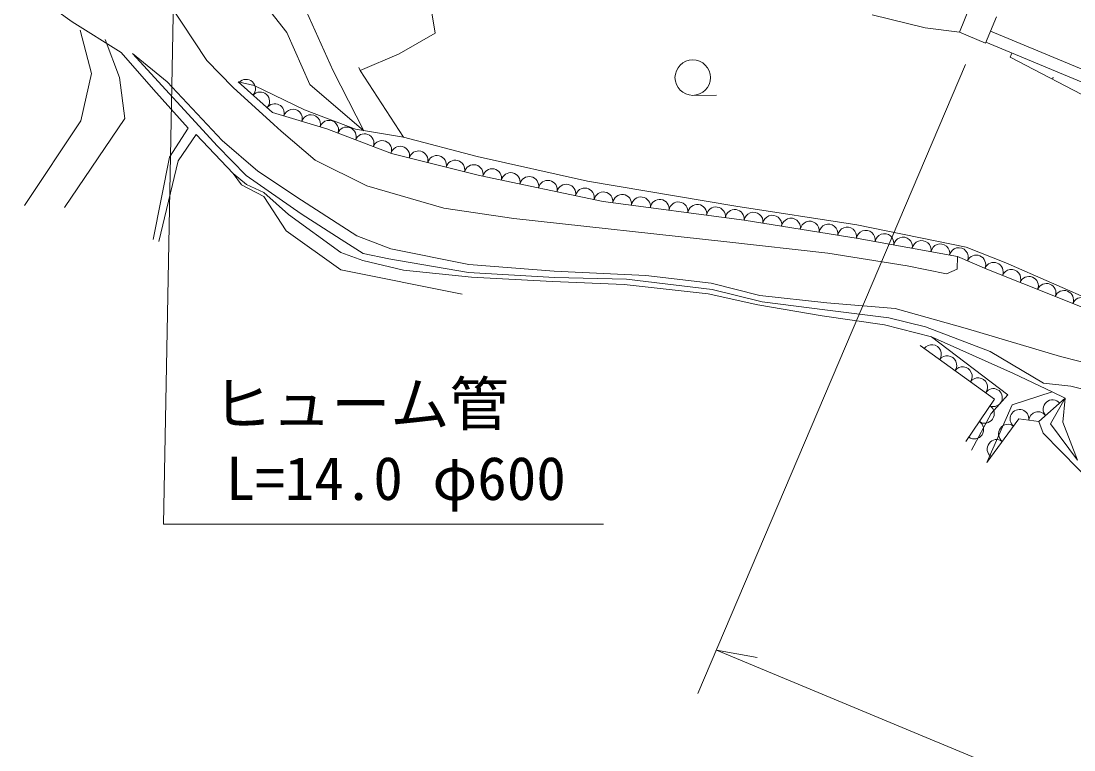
# Model space of a CAD drawing. Units: millimetres, scale not verified. Extents: x 40000 to 680000, y 20000 to 380000.
# Drawn here: x 450972 to 495444, y 259324 to 290123 of the extents above; entities that cross this region are included whole.
import ezdxf
from ezdxf.enums import TextEntityAlignment as Align

# ---------------------------------------------------------------- set-up
doc = ezdxf.new("R2010")
doc.units = ezdxf.units.MM
doc.header["$LTSCALE"] = 1000
doc.linetypes.add('DASHED', pattern=[7.5, 6, -1.5])
for name, color, linetype, lineweight in [('M-BGD', 7, 'Continuous', 13), ('M-BGD-OTRS1', 7, 'DASHED', 13), ('M-STR-HTXT', 7, 'Continuous', 13)]:
    doc.layers.add(name, color=color, linetype=linetype, lineweight=lineweight)
doc.styles.add('ＭＳ ゴシック', font='')
doc.styles.get('ＭＳ ゴシック').set_extended_font_data('MS Gothic')

# ---------------------------------------------------------------- blocks, each defined once
blk = doc.blocks.new('広葉樹林')
at = {"color": 7, "linetype": 'Continuous', "lineweight": 13}
blk.add_line((0, -0.75), (1, -0.75), dxfattribs=at)
blk.add_circle((0, 0), 0.75, dxfattribs=at)

msp = doc.modelspace()

# ---------------------------------------------------------------- linework, layer by layer
at = {"layer": 'M-BGD'}
for p, q in [((460277.7, 292093.8), (462201.4, 289633.2)), ((453134, 290094.3), (450971.8, 291653)), ((457222.9, 290869.2), (458822.7, 288449.3)), ((464151.5, 288025.8), (462891.7, 290841.3)), ((468462.2, 289607.5), (468328.3, 290475.7)), ((490604.3, 289651.7), (491064.7, 290759.8)), ((455206, 288791.4), (453134, 290094.3)), ((486922.2, 290392.3), (489157.5, 289839)), ((491712.4, 289191.2), (492172.9, 290299.3)), ((453941.9, 287906.3), (453469, 289741.2)), ((462201.4, 289633.2), (463169.8, 287446.6)), ((466945.8, 288738.1), (468462.2, 289607.5)), ((489157.5, 289839), (490604.3, 289651.7)), ((491712.4, 289191.2), (490604.3, 289651.7)), ((454525.1, 289338.7), (455132.1, 287738.7)), ((456562.5, 287232.3), (455206, 288791.4)), ((459265.8, 284839.3), (455679.6, 288758.2)), ((455679.6, 288758.2), (457137.3, 287553.3)), ((465291.2, 288036.9), (466945.8, 288738.1)), ((492826.7, 288771.3), (492756.2, 288602)), ((458822.7, 288449.3), (459924.6, 287313.6)), ((492756.2, 288602), (516857.1, 275952.6)), ((453498.1, 285910.3), (453941.9, 287906.3)), ((455132.1, 287738.7), (455360.5, 286000.5)), ((465451.8, 285490.8), (464151.5, 288025.8)), ((465240.5, 288156.6), (465291.2, 288036.9)), ((467121.2, 285212.6), (465291.2, 288036.9)), ((494569.4, 287753.5), (494534.1, 287668.8)), ((457137.3, 287553.3), (459461.3, 285081.2)), ((459924.6, 287313.6), (461651.5, 285747.2)), ((461590.1, 286257.8), (460139.8, 287561.4)), ((461590.1, 286257.8), (460139.8, 287561.4)), ((460819.9, 287394.1), (460139.8, 287561.4)), ((462944.8, 286375.4), (460819.9, 287394.1)), ((463169.8, 287446.6), (465451.8, 285490.8)), ((458033.9, 285602.6), (456562.5, 287232.3)), ((455360.5, 286000.5), (452802.3, 282248)), ((463889.3, 285563.4), (461590.1, 286257.8)), ((463889.3, 285563.4), (461590.1, 286257.8)), ((465103.7, 285548.4), (462944.8, 286375.4)), ((451110.6, 282331.6), (453498.1, 285910.3)), ((458033.9, 285602.6), (457248.1, 284365.5)), ((461651.5, 285747.2), (461953.1, 285469.8)), ((466624.5, 284520.2), (463889.3, 285563.4)), ((466624.5, 284520.2), (463889.3, 285563.4)), ((467121.2, 285212.6), (465103.7, 285548.4)), ((458373, 285333), (457611.6, 284222.7)), ((459928.9, 283686.6), (458373, 285333)), ((460975.2, 283773.7), (459461.3, 285081.2)), ((461953.1, 285469.8), (463389.1, 284248.8)), ((470235.7, 284395.3), (467121.2, 285212.6)), ((459265.8, 284839.3), (460486.8, 283595.3)), ((457248.1, 284365.5), (456558.2, 280887)), ((457611.6, 284222.7), (456786.2, 280805.2)), ((463389.1, 284248.8), (465571, 283154.5)), ((470329.6, 283592.7), (466624.5, 284520.2)), ((470329.6, 283592.7), (466624.5, 284520.2)), ((474897.9, 283353.1), (470235.7, 284395.3)), ((462823.4, 282548.7), (460975.2, 283773.7)), ((459928.9, 283686.6), (460283.4, 283203.4)), ((460497.2, 283213.4), (459928.9, 283686.6)), ((460486.8, 283595.3), (462798.7, 281976.5)), ((475558.1, 282503), (470329.6, 283592.7)), ((475558.1, 282503), (470329.6, 283592.7)), ((481166.1, 282306), (474897.9, 283353.1)), ((460283.4, 283203.4), (461220.4, 282712.9)), ((461227.7, 282884), (460497.2, 283213.4)), ((462262.5, 281949.1), (461227.7, 282884)), ((465571, 283154.5), (468828.3, 282214.9)), ((461220.4, 282712.9), (462164.5, 281264.6)), ((465148, 281049.3), (462823.4, 282548.7)), ((481519.2, 281707.6), (475558.1, 282503)), ((481519.2, 281707.6), (475558.1, 282503)), ((462798.7, 281976.5), (464497.2, 280890)), ((468828.3, 282214.9), (471790.4, 281774.6)), ((486276.6, 281507.2), (481166.1, 282306)), ((464477.6, 280345.1), (462262.5, 281949.1)), ((471790.4, 281774.6), (480779.6, 280798.8)), ((486329.3, 280938.6), (481519.2, 281707.6)), ((486329.3, 280938.6), (481519.2, 281707.6)), ((462164.5, 281264.6), (464477.8, 279613.4)), ((490892.1, 280574.7), (486276.6, 281507.2)), ((464497.2, 280890), (465423.7, 280306.2)), ((466597.7, 280500.1), (465148, 281049.3)), ((480779.6, 280798.8), (485056.1, 280315.1)), ((490519.8, 280171.3), (486329.3, 280938.6)), ((490519.8, 280171.3), (486329.3, 280938.6)), ((465414.2, 279998.8), (464477.6, 280345.1)), ((465423.7, 280306.2), (466506.2, 280078.1)), ((469890.2, 279829.1), (466597.7, 280500.1)), ((485056.1, 280315.1), (488396.2, 279783.5)), ((492564.6, 279899.5), (490892.1, 280574.7)), ((467123, 279597.6), (465414.2, 279998.8)), ((466506.2, 280078.1), (469869.4, 279499.4)), ((473496.7, 279552.4), (469890.2, 279829.1)), ((488396.2, 279783.5), (490057.4, 279442.5)), ((490507.7, 279643.3), (490519.8, 280171.3)), ((491762.3, 279643.8), (490519.8, 280171.3)), ((491762.3, 279643.8), (490519.8, 280171.3)), ((497059.4, 277936.8), (492564.6, 279899.5)), ((464477.8, 279613.4), (469599.5, 278585.7)), ((470000.3, 279295.3), (467123, 279597.6)), ((469869.4, 279499.4), (473502.9, 279291.8)), ((473425.4, 279121), (470000.3, 279295.3)), ((477367.3, 279375), (473496.7, 279552.4)), ((473502.9, 279291.8), (476552, 279213.9)), ((480127.5, 279054.3), (477367.3, 279375)), ((490057.4, 279442.5), (490507.7, 279643.3)), ((493292.7, 279029.4), (491762.3, 279643.8)), ((493292.7, 279029.4), (491762.3, 279643.8)), ((476441.2, 278996.5), (473425.4, 279121)), ((479988.9, 278600.4), (476441.2, 278996.5)), ((476552, 279213.9), (480169.7, 278786.6)), ((482179.8, 278530.7), (480127.5, 279054.3)), ((498696.8, 276871.6), (493292.7, 279029.4)), ((498696.8, 276871.6), (493292.7, 279029.4)), ((482098.3, 278126.4), (479988.9, 278600.4)), ((480169.7, 278786.6), (482282.1, 278264.3)), ((485001.7, 278210.6), (482179.8, 278530.7)), ((484804.6, 277668.3), (482098.3, 278126.4)), ((482282.1, 278264.3), (485031.9, 277905.8)), ((487890.9, 277980.5), (485001.7, 278210.6)), ((490948.1, 277119.7), (487890.9, 277980.5)), ((487447.6, 277293), (484804.6, 277668.3)), ((485031.9, 277905.8), (487621.7, 277585.5)), ((487621.7, 277585.5), (489174.4, 277207.7)), ((489428, 276779.7), (487447.6, 277293)), ((489174.4, 277207.7), (491908.2, 276161)), ((494878.2, 275942.3), (490948.1, 277119.7)), ((492897.5, 275227.7), (489428, 276779.7)), ((492659.1, 274322.7), (489428, 276779.7)), ((488943.9, 276407.9), (492090.7, 274145.3)), ((492090.7, 274145.3), (488943.9, 276407.9)), ((491908.2, 276161), (494153, 274815.4)), ((498007, 275155.7), (494878.2, 275942.3)), ((494521.6, 274451.8), (492897.5, 275227.7)), ((492836.3, 273906.9), (494521.6, 274451.8)), ((494153, 274815.4), (495307.3, 274688.7)), ((495071.9, 274181.7), (494521.6, 274451.8)), ((495307.3, 274688.7), (498010.6, 274005.3)), ((492090.7, 274145.3), (490885, 272354.9)), ((490885, 272354.9), (492090.7, 274145.3)), ((491950.3, 273543.8), (492659.1, 274322.7)), ((495071.9, 274181.7), (493956.5, 273208.2)), ((495071.9, 274181.7), (493956.5, 273208.2)), ((495071.9, 274181.7), (494452.1, 273107.2)), ((494976.1, 273177.3), (495071.9, 274181.7)), ((491121.5, 271995.4), (491950.3, 273543.8)), ((491762, 271475.1), (492836.3, 273906.9)), ((491762, 271475.1), (493122.4, 273311.6)), ((493122.4, 273311.6), (491762, 271475.1)), ((493122.4, 273311.6), (493956.5, 273208.2)), ((493956.5, 273208.2), (493122.4, 273311.6)), ((493956.5, 273208.2), (494139.6, 272712.2)), ((494452.1, 273107.2), (495593.5, 271564.3)), ((495593.5, 271564.3), (494976.1, 273177.3)), ((494139.6, 272712.2), (496386.2, 270421.5))]:
    msp.add_line(p, q, dxfattribs=at)
for centre, radius, start, end in [((460474.9, 287260.3), 400, 318.04776, 138.04776), ((461069.8, 286725.4), 400, 318.04776, 138.04776), ((461691.8, 286231.8), 395.6, 342.53112, 145.12416), ((462452.1, 285997.5), 400, 343.19442, 163.19442), ((463217.9, 285766.2), 400, 343.19442, 163.19442), ((463981.6, 285528.3), 399.9, 339.10642, 162.20604), ((464729, 285243.1), 400, 339.12315, 159.12315), ((465476.5, 284958), 400, 339.12315, 159.12315), ((466223.9, 284673), 400, 339.12315, 159.12315), ((466984.9, 284430.4), 399.9, 345.88588, 165.51885), ((467760.7, 284235.8), 400, 345.94681, 165.94681), ((468536.8, 284041.5), 400, 345.94681, 165.94681), ((469312.8, 283847.2), 400, 345.94681, 165.94681), ((470088.9, 283653.1), 400, 346.80165, 165.95773), ((470869.9, 283480.1), 400, 348.22678, 168.22678), ((471653, 283316.9), 400, 348.22678, 168.22678), ((472436.2, 283153.7), 400, 348.22678, 168.22678), ((473219.4, 282990.4), 400, 348.22678, 168.22678), ((474002.5, 282827.2), 400, 348.22678, 168.22678), ((474785.7, 282664), 400, 348.22678, 168.22678), ((475569, 282501.5), 400, 352.39749, 168.34364), ((476362, 282395.7), 400, 352.39958, 172.39958), ((477155, 282289.9), 400, 352.39958, 172.39958), ((477947.9, 282184.1), 400, 352.39958, 172.39958), ((478740.9, 282078.3), 400, 352.39958, 172.39958), ((479533.9, 281972.5), 400, 352.39958, 172.39958), ((480326.8, 281866.7), 400, 352.39958, 172.39958), ((481119.8, 281760.9), 400, 352.39958, 172.39958), ((481911.3, 281644.9), 400, 350.91664, 170.92965), ((482701.3, 281518.6), 400, 350.91778, 170.91778), ((483491.2, 281392.3), 400, 350.91778, 170.91778), ((484281.2, 281266), 400, 350.91778, 170.91778), ((485071.2, 281139.8), 400, 350.91778, 170.91778), ((485861.1, 281013.5), 400, 350.91778, 170.91778), ((486649.9, 280880), 400, 349.61989, 169.86646), ((487436.8, 280735.8), 400, 349.62332, 169.62332), ((488223.7, 280591.8), 400, 349.62332, 169.62332), ((489010.6, 280447.7), 400, 349.62332, 169.62332), ((489797.5, 280303.6), 400, 349.62332, 169.62332), ((490581.1, 280146.1), 399.4, 336.89284, 167.64385), ((491316.7, 279833), 400, 336.99525, 156.99525), ((492055.5, 279526.1), 400, 338.12377, 157.89118), ((492797.8, 279228.1), 400, 338.12645, 158.12645), ((493540.4, 278930.5), 400, 338.23412, 158.19828), ((494283.4, 278633.8), 400, 338.23414, 158.23414), ((495026.4, 278337.2), 400, 338.23414, 158.23414), ((495769.3, 278040.5), 400, 338.23414, 158.23414), ((489445, 276047.6), 400, 324.28371, 144.28371), ((490094.5, 275580.6), 400, 324.28371, 144.28371), ((490744.1, 275113.6), 400, 324.28371, 144.28371), ((491393.6, 274646.6), 400, 324.28371, 144.28371), ((492040.1, 274213.7), 378.5, 248.27323, 148.2215), ((494542.1, 273719.3), 400, 41.1138, 221.1138), ((491676.6, 273530.4), 400, 236.04265, 56.04265), ((493144.1, 273312.7), 396.4, 352.38879, 231.04873), ((493928.5, 273215.8), 394.1, 37.60647, 173.52802), ((491229.7, 272866.8), 400, 236.04265, 56.04265), ((492656.8, 272683), 400, 53.47159, 233.47159), ((492180.6, 272040.2), 400, 53.47159, 233.47159)]:
    msp.add_arc(centre, radius, start, end, dxfattribs=at)
at = {"layer": 'M-BGD-OTRS1'}
for p, q in [((491919.8, 289690.3), (502810.3, 285157.8)), ((491727.9, 289228.6), (514984.1, 279549.6))]:
    msp.add_line(p, q, dxfattribs=at)
at = {"layer": 'M-STR-HTXT'}
for p, q in [((457705.8, 305993.1), (456981.8, 268857.9)), ((490866.4, 288285.9), (479562.1, 261703.5)), ((475569.2, 268857.9), (456981.8, 268857.9)), ((480344.8, 263544), (482063.3, 263233)), ((480344.8, 263544), (541444.6, 238114.8))]:
    msp.add_line(p, q, dxfattribs=at)

# ---------------------------------------------------------------- block references
at = {"layer": 'M-BGD', "xscale": 999.9998, "yscale": 999.9998, "rotation": 0.23939}
msp.add_blockref('広葉樹林', (479343.3, 287733), dxfattribs=at)

# ---------------------------------------------------------------- texts
at = {"layer": 'M-STR-HTXT', "style": 'ＭＳ ゴシック'}
for s, p in [('ヒューム管', (459069.2, 272484.4)), ('L=14.0 φ600', (459617.5, 269335.6))]:
    msp.add_text(s, height=1833, dxfattribs=at).set_placement(p, align=Align.BOTTOM_LEFT)

doc.saveas('drawing.dxf')
